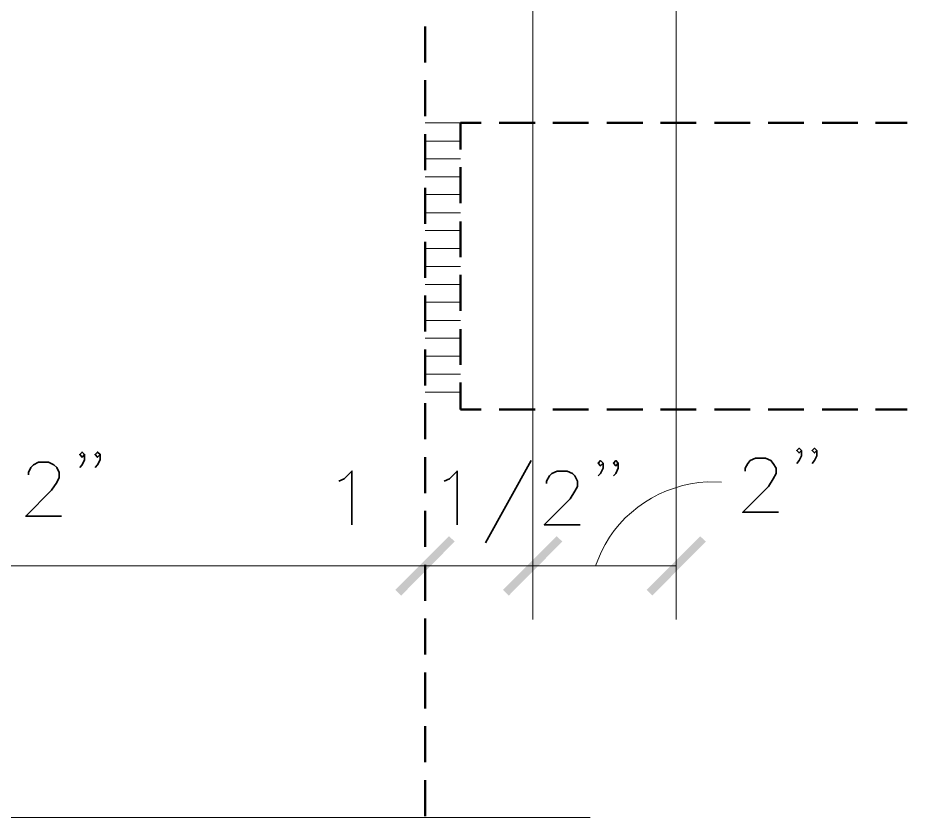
# Model space of a CAD drawing. Header units: inches. Extents: x 5 to 516, y -193 to 129.
# Drawn here: x 51.96 to 54.026, y -169.665 to -167.8 of the extents above; entities that cross this region are included whole.
import ezdxf

# ---------------------------------------------------------------- set-up
doc = ezdxf.new("R2010")
doc.units = ezdxf.units.IN
doc.header["$MEASUREMENT"] = 0
doc.layers.add('PDF7_Geometry', color=7, linetype='Continuous')
doc.layers.add('PDF7_Solid Fills', color=7, linetype='Continuous')

msp = doc.modelspace()

# ---------------------------------------------------------------- hatches: boundary and pattern name
at = {"layer": 'PDF7_Solid Fills', "transparency": 33554559}
for points in [[(52.9613309, -169.0035605), (52.8368864, -169.128005), (52.8502198, -169.1413383), (52.9746642, -169.0157822)], [(53.1002198, -169.1413395), (53.2246643, -169.0157839), (53.211331, -169.0035617), (53.0868865, -169.1280055)], [(53.4202198, -169.128005), (53.4335532, -169.1413383), (53.5579976, -169.0157822), (53.5446643, -169.0035605)]]:
    msp.add_hatch(color=256, dxfattribs=at).paths.add_polyline_path(points)

# ---------------------------------------------------------------- linework, layer by layer
at = {"layer": 'PDF7_Geometry', "lineweight": 15}
for points in [[(53.1557754, -169.196895), (53.1557754, -166.7935615)], [(52.9057754, -168.9468939), (52.9057754, -168.9891161)]]:
    msp.add_lwpolyline(points, close=True, dxfattribs=at)
for points in [[(53.4891087, -166.7935615), (53.4891087, -169.196895)], [(52.9879976, -168.0435616), (52.9057754, -168.0435616)], [(52.9879976, -168.0857821), (52.9057754, -168.0857821)], [(52.9879976, -168.126895), (52.9057754, -168.126895)], [(52.9879976, -168.1691155), (52.9057754, -168.1691155)], [(52.9879976, -168.2102283), (52.9057754, -168.2102283)], [(52.9879976, -168.2524488), (52.9057754, -168.2524488)], [(52.9879976, -168.2935617), (52.9057754, -168.2935617)], [(52.9879976, -168.3357822), (52.9057754, -168.3357822)], [(52.9879976, -168.376895), (52.9057754, -168.376895)], [(52.9879976, -168.4191155), (52.9057754, -168.4191155)], [(52.9879976, -168.4602283), (52.9057754, -168.4602283)], [(52.9879976, -168.5024488), (52.9057754, -168.5024488)], [(52.9879976, -168.5435617), (52.9057754, -168.5435617)], [(52.9879976, -168.5857822), (52.9057754, -168.5857822)], [(52.9879976, -168.626895), (52.9057754, -168.626895)], [(52.9879976, -168.6691155), (52.9057754, -168.6691155)], [(53.5946645, -168.878005), (53.5613312, -168.8768939)], [(53.3146645, -169.0402272), (53.3013312, -169.0724494)], [(50.6557752, -169.0724494), (52.9057754, -169.0724494)], [(52.7802198, -169.0724494), (53.1557754, -169.0724494)], [(53.2802198, -169.0724494), (53.1557754, -169.0724494), (53.4891087, -169.0724494)], [(50.2979972, -169.6568927), (51.5857751, -169.6568927), (51.6868862, -169.7602261), (51.7857751, -169.5424483), (51.8779974, -169.6568927), (53.2891087, -169.6568927)]]:
    msp.add_lwpolyline(points, dxfattribs=at)
at = {"layer": 'PDF7_Geometry', "lineweight": 50}
for points in [[(52.9057754, -167.9035605), (52.9057754, -167.8202272)], [(52.9057754, -168.0280045), (52.9057754, -167.9446711)], [(52.9879976, -168.0435616), (52.9879976, -168.1057839)], [(53.0357757, -168.0435616), (52.9879979, -168.0435616)], [(53.1613307, -168.0435616), (53.0779974, -168.0435616)], [(53.2857757, -168.0435616), (53.2024424, -168.0435616)], [(53.4113307, -168.0435616), (53.3279974, -168.0435616)], [(53.5357758, -168.0435616), (53.4524424, -168.0435616)], [(53.6613307, -168.0435616), (53.5779974, -168.0435616)], [(53.7857758, -168.0435616), (53.7024424, -168.0435616)], [(53.9113308, -168.0435616), (53.8279974, -168.0435616)], [(54.0257756, -168.0435616), (53.9524423, -168.0435616)], [(52.9057754, -168.1535606), (52.9057754, -168.0702272)], [(52.9879976, -168.1468942), (52.9879976, -168.2302275)], [(52.9057754, -168.2780045), (52.9057754, -168.1946711)], [(52.9879976, -168.272448), (52.9879976, -168.3557814)], [(52.9057754, -168.4035606), (52.9057754, -168.3202272)], [(52.9879976, -168.3968942), (52.9879976, -168.4802275)], [(52.9057754, -168.5280045), (52.9057754, -168.4446712)], [(52.9879976, -168.522448), (52.9879976, -168.6057814)], [(52.9057754, -168.6535606), (52.9057754, -168.5702273)], [(52.9879976, -168.6468942), (52.9879976, -168.7091164)], [(52.9057754, -168.7780045), (52.9057754, -168.6946712)], [(52.9879976, -168.7091162), (53.0357754, -168.7091162)], [(53.0779974, -168.7091162), (53.1613307, -168.7091162)], [(53.2024424, -168.7091162), (53.2857757, -168.7091162)], [(53.3279974, -168.7091162), (53.4113307, -168.7091162)], [(53.4524424, -168.7091162), (53.5357758, -168.7091162)], [(53.5779974, -168.7091162), (53.6613307, -168.7091162)], [(53.7024424, -168.7091162), (53.7857758, -168.7091162)], [(53.8279974, -168.7091162), (53.9113308, -168.7091162)], [(53.9524425, -168.7091162), (54.0257758, -168.7091162)], [(52.9057754, -168.9035606), (52.9057754, -168.8202273)], [(52.9057754, -169.0280045), (52.9057754, -168.9446712)], [(52.9057754, -169.1535606), (52.9057754, -169.0702273)], [(52.9057754, -169.2780046), (52.9057754, -169.1946712)], [(52.9057754, -169.4035607), (52.9057754, -169.3202273)], [(52.9057754, -169.5280046), (52.9057754, -169.4446712)], [(52.9057754, -169.6535607), (52.9057754, -169.5702273)]]:
    msp.add_lwpolyline(points, dxfattribs=at)
at = {"layer": 'PDF7_Geometry', "lineweight": 35}
for points in [[(53.7802199, -168.8046724), (53.7746643, -168.8102279), (53.7691088, -168.8046724), (53.7746643, -168.7991168), (53.7802199, -168.8046724), (53.7802199, -168.8168946), (53.7746643, -168.8280057), (53.7691088, -168.8346724)], [(53.8157757, -168.8046724), (53.8102201, -168.8102279), (53.8046646, -168.8046724), (53.8102201, -168.7991168), (53.8157757, -168.8046724), (53.8157757, -168.8168946), (53.8102201, -168.8280057), (53.8046646, -168.8346724)], [(52.1146642, -168.8135609), (52.1091086, -168.8202276), (52.103553, -168.8135609), (52.1091086, -168.8080053), (52.1146642, -168.8135609), (52.1146642, -168.8257831), (52.1091086, -168.8380053), (52.103553, -168.8435609)], [(52.151331, -168.8135609), (52.1446644, -168.8202276), (52.1391088, -168.8135609), (52.1446644, -168.8080053), (52.151331, -168.8135609), (52.151331, -168.8257831), (52.1446644, -168.8380053), (52.1391088, -168.8435609)], [(51.9846643, -168.8613379), (51.9846643, -168.8557823), (51.9902199, -168.8435601), (51.9957755, -168.8380045), (52.0079977, -168.8313378), (52.031331, -168.8313378), (52.0435532, -168.8380045), (52.0502199, -168.8435601), (52.0557755, -168.8557823), (52.0557755, -168.8668934), (52.0502199, -168.8791156), (52.0379977, -168.8968934), (51.9779977, -168.9568934), (52.061331, -168.9568934)], [(53.1524422, -168.8280036), (53.0457755, -169.0191147)], [(53.3191089, -168.8335601), (53.3135533, -168.8402267), (53.3079977, -168.8335601), (53.3135533, -168.8280045), (53.3191089, -168.8335601), (53.3191089, -168.8457823), (53.3135533, -168.8580045), (53.3079977, -168.8635601)], [(53.3546641, -168.8335601), (53.3491085, -168.8402267), (53.343553, -168.8335601), (53.3491085, -168.8280045), (53.3546641, -168.8335601), (53.3546641, -168.8457823), (53.3491085, -168.8580045), (53.343553, -168.8635601)], [(53.649109, -168.8524493), (53.649109, -168.8457827), (53.6557757, -168.8346715), (53.6613312, -168.8280049), (53.6735535, -168.8224493), (53.6968868, -168.8224493), (53.709109, -168.8280049), (53.7146646, -168.8346715), (53.7213312, -168.8457827), (53.7213312, -168.8580049), (53.7146646, -168.8702271), (53.7035535, -168.8880049), (53.6435535, -168.9480049), (53.7268868, -168.9480049)], [(52.7057756, -168.8757828), (52.7179978, -168.8702273), (52.7357756, -168.8524495), (52.7357756, -168.976894)], [(52.9502203, -168.8757828), (52.9624425, -168.8702273), (52.9802203, -168.8524495), (52.9802203, -168.976894)], [(53.1879974, -168.8813393), (53.1879974, -168.8757837), (53.1946641, -168.8635615), (53.2002196, -168.858006), (53.2124419, -168.8524504), (53.2357752, -168.8524504), (53.2479974, -168.858006), (53.253553, -168.8635615), (53.2602196, -168.8757837), (53.2602196, -168.888006), (53.253553, -168.8991171), (53.2424419, -168.9168949), (53.1824419, -168.9768949), (53.2657752, -168.9768949)]]:
    msp.add_lwpolyline(points, dxfattribs=at)
at = {"layer": 'PDF7_Geometry', "lineweight": 15}
msp.add_open_spline([(53.5613312, -168.8768939), (53.4562386, -168.8831531), (53.3600349, -168.9445235), (53.3146645, -169.0402272)], degree=3, dxfattribs=at)

doc.saveas('drawing.dxf')
